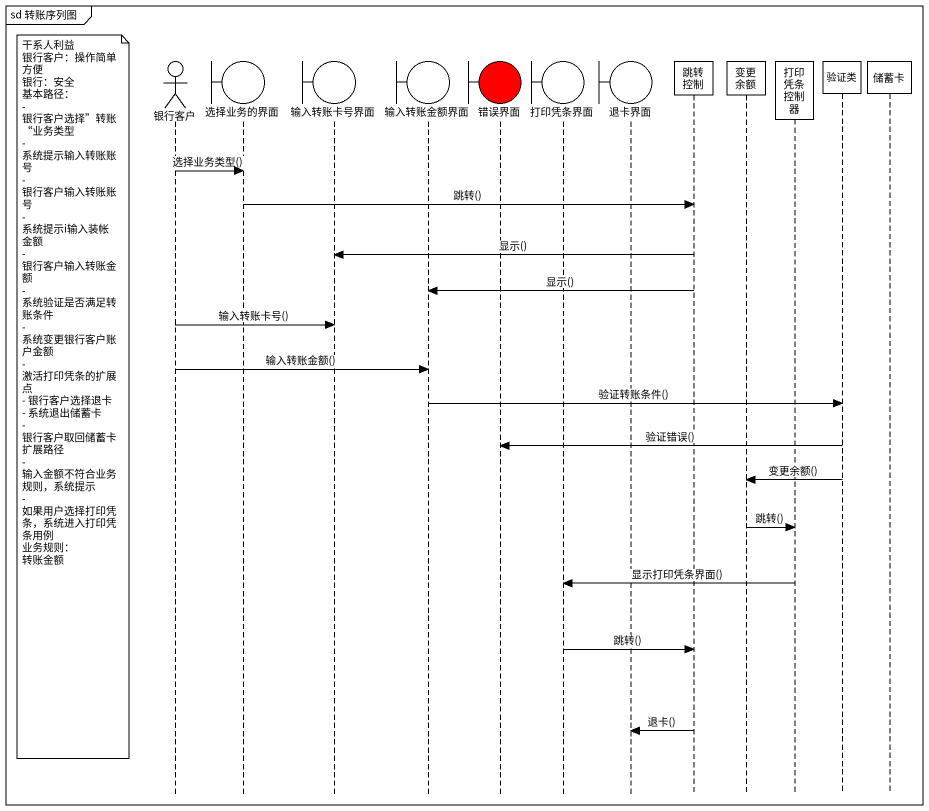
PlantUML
@startuml
mainframe sd 转账序列图
hide footbox
actor 银行客户
boundary 选择业务的界面
boundary 输入转账卡号界面
boundary 输入转账金额界面
boundary 错误界面 #FF0000
boundary 打印凭条界面
boundary 退卡界面
participant 跳转控制
participant 变更余额
participant 打印凭条控制器
participant 验证类
participant 储蓄卡

银行客户 -> 选择业务的界面 : 选择业务类型()
选择业务的界面 -> 跳转控制 : 跳转()
跳转控制 -> 输入转账卡号界面 : 显示()
跳转控制 -> 输入转账金额界面 : 显示()
银行客户 -> 输入转账卡号界面 : 输入转账卡号()
银行客户 -> 输入转账金额界面 : 输入转账金额()
note left of 银行客户
  干系人利益
  银行客户：操作简单方便
  银行：安全
  基本路径：
  - 银行客户选择”转账“业务类型
  - 系统提示输入转账账号
  - 银行客户输入转账账号
  - 系统提示i输入装帐金额
  - 银行客户输入转账金额
  - 系统验证是否满足转账条件
  - 系统变更银行客户账户金额
  - 激活打印凭条的扩展点
  - 银行客户选择退卡
  - 系统退出储蓄卡
  - 银行客户取回储蓄卡
  扩展路径
  - 输入金额不符合业务规则，系统提示
  - 如果用户选择打印凭条，系统进入打印凭条用例
  业务规则：
  转账金额
end note
输入转账金额界面 -> 验证类 : 验证转账条件()
验证类 -> 错误界面 : 验证错误()
验证类 -> 变更余额 : 变更余额()
变更余额 -> 打印凭条控制器 : 跳转()
打印凭条控制器 -> 打印凭条界面 : 显示打印凭条界面()
打印凭条界面 -> 跳转控制 : 跳转()
跳转控制 -> 退卡界面 : 退卡()
@enduml
